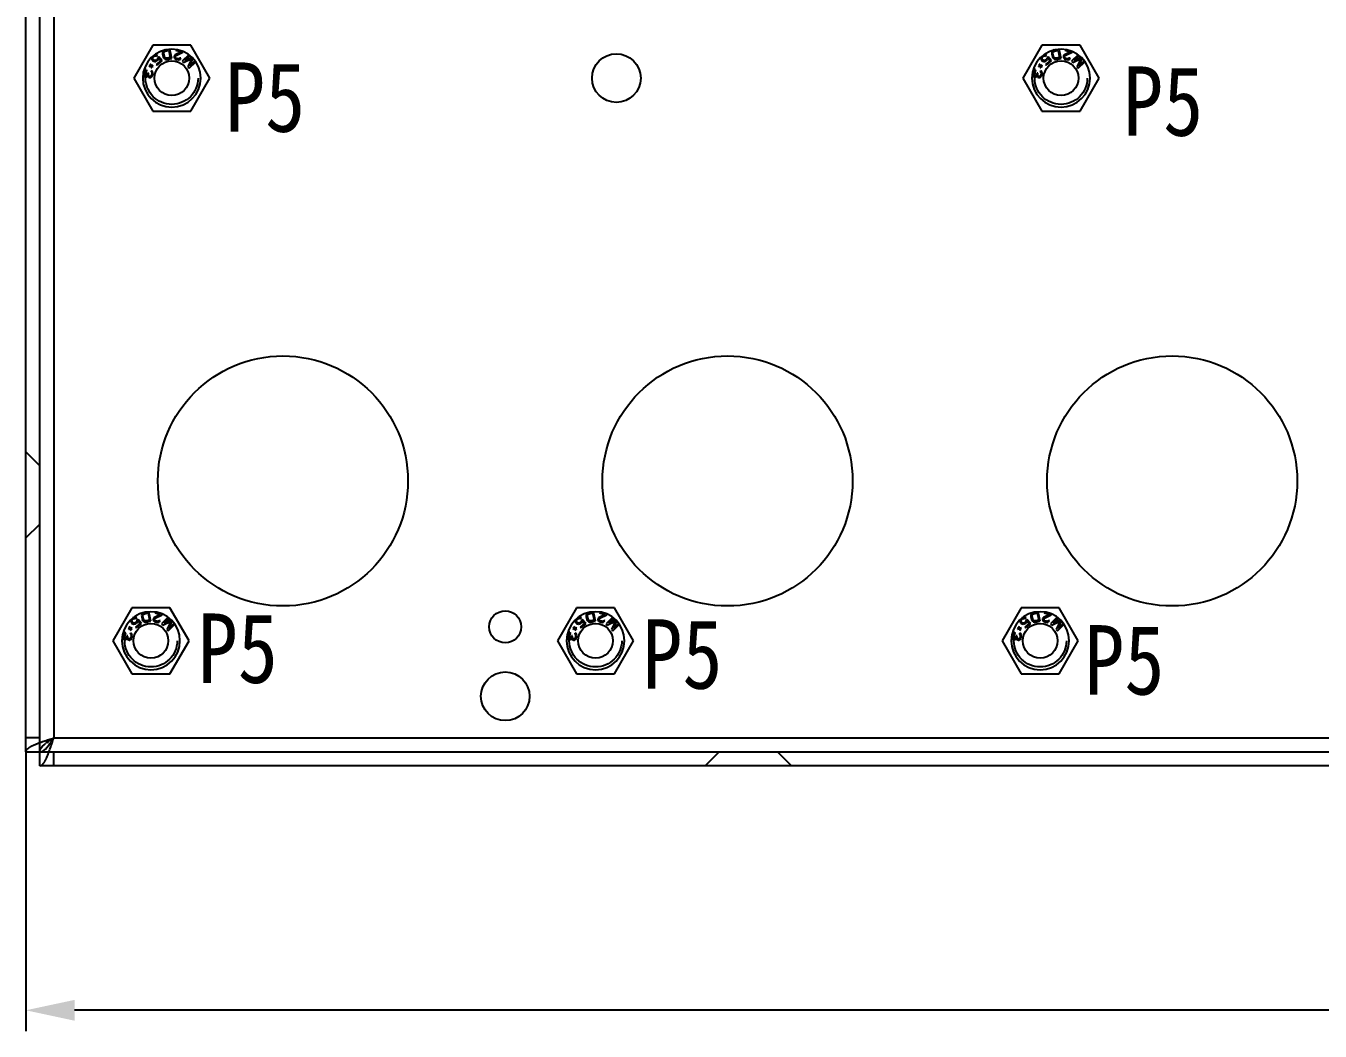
# Model space of a CAD drawing. Header units: millimetres. Extents: x 1262 to 3787, y 0 to 841.
# Drawn here: x 2748.2 to 2841.4, y 304.6 to 377 of the extents above; entities that cross this region are included whole.
import ezdxf

# ---------------------------------------------------------------- set-up
doc = ezdxf.new("R2010")
doc.units = ezdxf.units.MM
doc.header["$LTSCALE"] = 65.395
doc.header["$PDMODE"] = 3
doc.header["$PDSIZE"] = 8
doc.linetypes.add('HIDDEN', pattern=[0.2, 0.1, -0.1])
doc.layers.get('0').update_dxf_attribs({"linetype": 'CONTINUOUS'})
doc.layers.get('Defpoints').update_dxf_attribs({"linetype": 'CONTINUOUS'})
doc.layers.add('02___PRT_ALL_AXES', color=7, linetype='CONTINUOUS')
doc.layers.add('DEFAULT_2', color=8, linetype='HIDDEN')
doc.styles.get("Standard").update_dxf_attribs({"font": 'txt', "width": 0.85})
doc.dimstyles.new('DIMSTYLE_1', dxfattribs={"dimtxt": 5, "dimasz": 3.5, "dimexe": 1.5, "dimexo": 1, "dimgap": 1.25, "dimtad": 1, "dimdsep": 46, "dimtxsty": 'Standard', "dimblk": '_FILLED', "dimblk1": '_FILLED', "dimblk2": '_FILLED', "dimcen": 0.09, "dimadec": 0, "dimazin": 0, "dimtp": 0.01, "dimtm": 0.01, "dimtfac": 1, "dimtofl": 0, "dimtmove": 0, "dimatfit": 3, "dimldrblk": '_FILLED', "dimfxl": 1, "dimtolj": 1, "dimarcsym": 0})

# ---------------------------------------------------------------- blocks, each defined once
blk = doc.blocks.new('_FILLED')
at = {"color": 0, "linetype": 'ByBlock'}
blk.add_solid([(0, 0), (-1, 0.214), (-1, -0.214)], dxfattribs=at)
blk = doc.blocks.new('*D4')
at = {"color": 0, "linetype": 'Continuous', "lineweight": -2, "transparency": 16777216}
for p, q in [((2748.21, 324.704), (2748.21, 304.6)), ((3162.21, 324.704), (3162.21, 304.6)), ((3158.71, 306.1), (2751.71, 306.1))]:
    blk.add_line(p, q, dxfattribs=at)
at = {"layer": 'Defpoints', "color": 0, "linetype": 'Continuous', "transparency": 16777216}
for p in [(2748.21, 325.704), (3162.21, 325.704), (2748.21, 306.1)]:
    blk.add_point(p, dxfattribs=at)
at = {"color": 0, "linetype": 'Continuous', "lineweight": -2, "transparency": 16777216, "xscale": 3.5, "yscale": 3.5, "zscale": 3.5, "rotation": 180}
blk.add_blockref('_FILLED', (2748.21, 306.1), dxfattribs=at)
at = {"color": 0, "linetype": 'Continuous', "lineweight": -2, "transparency": 16777216, "xscale": 3.5, "yscale": 3.5, "zscale": 3.5}
blk.add_blockref('_FILLED', (3162.21, 306.1), dxfattribs=at)
at = {"color": 0, "linetype": 'Continuous', "transparency": 16777216, "insert": (2955.21, 312.35), "char_height": 5, "width": 17, "attachment_point": 2}
blk.add_mtext('\\A1;*414', dxfattribs=at)

msp = doc.modelspace()

# ---------------------------------------------------------------- linework, layer by layer
at = {"color": 3, "linetype": 'Continuous'}
for p, q in [((2748.21, 324.704), (2748.21, 581.004)), ((3161.21, 323.704), (2749.21, 323.704))]:
    msp.add_line(p, q, dxfattribs=at)
at = {"color": 7, "linetype": 'Continuous'}
for p, q in [((2749.21, 323.704), (2749.21, 568.004)), ((2750.21, 567.004), (2750.21, 325.704)), ((2757.3, 374.73), (2757.272, 374.65)), ((2757.272, 374.65), (2757.276, 374.576)), ((2757.276, 374.576), (2757.301, 374.5)), ((2757.345, 374.786), (2757.3, 374.73)), ((2757.301, 374.5), (2757.339, 374.454)), ((2757.344, 374.631), (2757.358, 374.682)), ((2757.35, 374.578), (2757.344, 374.631)), ((2757.367, 374.535), (2757.35, 374.578)), ((2757.358, 374.682), (2757.394, 374.731)), ((2757.386, 374.512), (2757.367, 374.535)), ((2757.425, 374.486), (2757.386, 374.512)), ((2757.394, 374.731), (2757.461, 374.787)), ((2757.48, 374.879), (2757.416, 374.845)), ((2757.476, 374.471), (2757.425, 374.486)), ((2757.461, 374.787), (2757.516, 374.812)), ((2757.529, 374.475), (2757.476, 374.471)), ((2757.565, 374.891), (2757.48, 374.879)), ((2757.516, 374.812), (2757.569, 374.817)), ((2757.583, 374.501), (2757.529, 374.475)), ((2757.636, 374.873), (2757.565, 374.891)), ((2757.569, 374.817), (2757.629, 374.79)), ((2757.651, 374.557), (2757.583, 374.501)), ((2757.629, 374.79), (2757.697, 374.845)), ((2757.631, 374.444), (2757.698, 374.499)), ((2757.697, 374.845), (2757.636, 374.873)), ((2757.687, 374.605), (2757.651, 374.557)), ((2757.703, 374.677), (2757.687, 374.605)), ((2757.698, 374.499), (2757.745, 374.557)), ((2757.782, 374.742), (2757.703, 374.677)), ((2757.745, 374.557), (2757.773, 374.638)), ((2757.773, 374.638), (2757.925, 374.454)), ((2758.028, 374.443), (2757.782, 374.742)), ((2758.059, 375.096), (2758.043, 375.032)), ((2758.043, 375.032), (2758.044, 374.956)), ((2758.044, 374.956), (2758.09, 374.737)), ((2758.104, 375.166), (2758.059, 375.096)), ((2758.09, 374.737), (2758.12, 374.667)), ((2758.155, 375.207), (2758.104, 375.166)), ((2758.12, 374.667), (2758.16, 374.615)), ((2758.13, 374.974), (2758.132, 375.035)), ((2758.176, 374.755), (2758.13, 374.974)), ((2758.132, 375.035), (2758.151, 375.085)), ((2758.151, 375.085), (2758.188, 375.123)), ((2758.219, 375.235), (2758.155, 375.207)), ((2758.16, 374.615), (2758.23, 374.569)), ((2758.202, 374.7), (2758.176, 374.755)), ((2758.188, 375.123), (2758.242, 375.15)), ((2758.24, 374.662), (2758.202, 374.7)), ((2758.23, 374.569), (2758.293, 374.552)), ((2758.289, 374.642), (2758.24, 374.662)), ((2758.242, 375.15), (2758.499, 375.203)), ((2758.349, 374.639), (2758.289, 374.642)), ((2758.293, 374.552), (2758.367, 374.552)), ((2758.606, 374.693), (2758.349, 374.639)), ((2758.367, 374.552), (2758.71, 374.624)), ((2758.499, 375.203), (2758.606, 374.693)), ((2758.71, 374.624), (2758.57, 375.289)), ((2758.88, 374.77), (2758.878, 374.709)), ((2758.878, 374.709), (2758.918, 374.636)), ((2758.888, 374.799), (2758.88, 374.77)), ((2758.919, 374.852), (2758.888, 374.799)), ((2758.918, 374.636), (2758.966, 374.591)), ((2758.959, 374.887), (2758.919, 374.852)), ((2759.399, 375.103), (2758.959, 374.887)), ((2758.965, 374.746), (2758.973, 374.775)), ((2758.98, 374.695), (2758.965, 374.746)), ((2758.966, 374.591), (2759.046, 374.553)), ((2758.973, 374.775), (2759.017, 374.824)), ((2759.014, 374.655), (2758.98, 374.695)), ((2759.022, 375.27), (2759.006, 375.214)), ((2759.006, 375.214), (2759.399, 375.103)), ((2759.081, 374.621), (2759.014, 374.655)), ((2759.017, 374.824), (2759.511, 375.072)), ((2759.046, 374.553), (2759.102, 374.537)), ((2759.137, 374.605), (2759.081, 374.621)), ((2759.102, 374.537), (2759.205, 374.524)), ((2759.211, 374.599), (2759.137, 374.605)), ((2759.205, 374.524), (2759.269, 374.536)), ((2759.261, 374.616), (2759.211, 374.599)), ((2759.301, 374.651), (2759.261, 374.616)), ((2759.269, 374.536), (2759.341, 374.578)), ((2759.371, 374.631), (2759.301, 374.651)), ((2759.341, 374.578), (2759.371, 374.631)), ((2759.945, 374.89), (2759.464, 374.423)), ((2759.511, 375.072), (2759.527, 375.127)), ((2759.555, 374.329), (2760.156, 374.607)), ((2760.015, 374.836), (2759.631, 374.464)), ((2760.168, 374.701), (2759.631, 374.464)), ((2760.156, 374.607), (2759.86, 374.015)), ((2759.997, 374.087), (2760.25, 374.617)), ((2760.381, 374.459), (2759.997, 374.087)), ((2821.3, 374.73), (2821.272, 374.65)), ((2821.272, 374.65), (2821.276, 374.576)), ((2821.276, 374.576), (2821.301, 374.5)), ((2821.345, 374.786), (2821.3, 374.73)), ((2821.301, 374.5), (2821.339, 374.454)), ((2821.344, 374.631), (2821.358, 374.682)), ((2821.35, 374.578), (2821.344, 374.631)), ((2821.367, 374.535), (2821.35, 374.578)), ((2821.358, 374.682), (2821.394, 374.731)), ((2821.386, 374.512), (2821.367, 374.535)), ((2821.425, 374.486), (2821.386, 374.512)), ((2821.394, 374.731), (2821.461, 374.787)), ((2821.48, 374.879), (2821.416, 374.845)), ((2821.476, 374.471), (2821.425, 374.486)), ((2821.461, 374.787), (2821.516, 374.812)), ((2821.529, 374.475), (2821.476, 374.471)), ((2821.565, 374.891), (2821.48, 374.879)), ((2821.516, 374.812), (2821.569, 374.817)), ((2821.583, 374.501), (2821.529, 374.475)), ((2821.636, 374.873), (2821.565, 374.891)), ((2821.569, 374.817), (2821.629, 374.79)), ((2821.651, 374.557), (2821.583, 374.501)), ((2821.629, 374.79), (2821.697, 374.845)), ((2821.631, 374.444), (2821.698, 374.499)), ((2821.697, 374.845), (2821.636, 374.873)), ((2821.687, 374.605), (2821.651, 374.557)), ((2821.703, 374.677), (2821.687, 374.605)), ((2821.698, 374.499), (2821.745, 374.557)), ((2821.782, 374.742), (2821.703, 374.677)), ((2821.745, 374.557), (2821.773, 374.638)), ((2821.773, 374.638), (2821.925, 374.454)), ((2822.028, 374.443), (2821.782, 374.742)), ((2822.059, 375.096), (2822.043, 375.032)), ((2822.043, 375.032), (2822.044, 374.956)), ((2822.044, 374.956), (2822.09, 374.737)), ((2822.104, 375.166), (2822.059, 375.096)), ((2822.09, 374.737), (2822.12, 374.667)), ((2822.155, 375.207), (2822.104, 375.166)), ((2822.12, 374.667), (2822.16, 374.615)), ((2822.13, 374.974), (2822.132, 375.035)), ((2822.176, 374.755), (2822.13, 374.974)), ((2822.132, 375.035), (2822.151, 375.085)), ((2822.151, 375.085), (2822.188, 375.123)), ((2822.219, 375.235), (2822.155, 375.207)), ((2822.16, 374.615), (2822.23, 374.569)), ((2822.202, 374.7), (2822.176, 374.755)), ((2822.188, 375.123), (2822.242, 375.15)), ((2822.24, 374.662), (2822.202, 374.7)), ((2822.23, 374.569), (2822.293, 374.552)), ((2822.289, 374.642), (2822.24, 374.662)), ((2822.242, 375.15), (2822.499, 375.203)), ((2822.349, 374.639), (2822.289, 374.642)), ((2822.293, 374.552), (2822.367, 374.552)), ((2822.606, 374.693), (2822.349, 374.639)), ((2822.367, 374.552), (2822.71, 374.624)), ((2822.499, 375.203), (2822.606, 374.693)), ((2822.71, 374.624), (2822.57, 375.289)), ((2822.88, 374.77), (2822.878, 374.709)), ((2822.878, 374.709), (2822.918, 374.636)), ((2822.888, 374.799), (2822.88, 374.77)), ((2822.919, 374.852), (2822.888, 374.799)), ((2822.918, 374.636), (2822.966, 374.591)), ((2822.959, 374.887), (2822.919, 374.852)), ((2823.399, 375.103), (2822.959, 374.887)), ((2822.965, 374.746), (2822.973, 374.775)), ((2822.98, 374.695), (2822.965, 374.746)), ((2822.966, 374.591), (2823.046, 374.553)), ((2822.973, 374.775), (2823.017, 374.824)), ((2823.014, 374.655), (2822.98, 374.695)), ((2823.022, 375.27), (2823.006, 375.214)), ((2823.006, 375.214), (2823.399, 375.103)), ((2823.081, 374.621), (2823.014, 374.655)), ((2823.017, 374.824), (2823.511, 375.072)), ((2823.046, 374.553), (2823.102, 374.537)), ((2823.137, 374.605), (2823.081, 374.621)), ((2823.102, 374.537), (2823.205, 374.524)), ((2823.211, 374.599), (2823.137, 374.605)), ((2823.205, 374.524), (2823.269, 374.536)), ((2823.261, 374.616), (2823.211, 374.599)), ((2823.301, 374.651), (2823.261, 374.616)), ((2823.269, 374.536), (2823.341, 374.578)), ((2823.371, 374.631), (2823.301, 374.651)), ((2823.341, 374.578), (2823.371, 374.631)), ((2823.945, 374.89), (2823.464, 374.423)), ((2823.511, 375.072), (2823.527, 375.127)), ((2823.555, 374.329), (2824.156, 374.607)), ((2824.015, 374.836), (2823.631, 374.464)), ((2824.168, 374.701), (2823.631, 374.464)), ((2824.156, 374.607), (2823.86, 374.015)), ((2823.997, 374.087), (2824.25, 374.617)), ((2824.381, 374.459), (2823.997, 374.087)), ((2756.646, 373.535), (2756.65, 373.479)), ((2756.694, 373.708), (2756.67, 373.657)), ((2756.734, 373.759), (2756.694, 373.708)), ((2756.722, 373.539), (2756.738, 373.625)), ((2756.723, 373.465), (2756.722, 373.539)), ((2756.771, 373.797), (2756.734, 373.759)), ((2756.738, 373.625), (2756.767, 373.694)), ((2756.767, 373.694), (2756.787, 373.72)), ((2756.821, 373.817), (2756.771, 373.797)), ((2756.787, 373.72), (2756.822, 373.743)), ((2756.867, 373.823), (2756.821, 373.817)), ((2756.822, 373.743), (2756.854, 373.751)), ((2756.854, 373.751), (2756.867, 373.823)), ((2756.984, 373.563), (2756.973, 373.506)), ((2757.043, 373.552), (2756.984, 373.563)), ((2757.032, 373.495), (2757.043, 373.552)), ((2757.185, 374.088), (2757.084, 374.062)), ((2757.084, 374.062), (2757.09, 374.042)), ((2757.09, 374.042), (2757.211, 374.073)), ((2757.11, 374.165), (2757.095, 374.14)), ((2757.095, 374.14), (2757.185, 374.088)), ((2757.2, 374.113), (2757.11, 374.165)), ((2757.193, 374.218), (2757.173, 374.213)), ((2757.173, 374.213), (2757.2, 374.113)), ((2757.226, 374.098), (2757.193, 374.218)), ((2757.211, 374.073), (2757.244, 373.952)), ((2757.23, 373.739), (2757.217, 373.667)), ((2757.217, 373.667), (2757.255, 373.63)), ((2757.347, 374.128), (2757.226, 374.098)), ((2757.286, 373.713), (2757.23, 373.739)), ((2757.264, 373.957), (2757.237, 374.058)), ((2757.237, 374.058), (2757.327, 374.005)), ((2757.244, 373.952), (2757.264, 373.957)), ((2757.251, 374.083), (2757.353, 374.108)), ((2757.342, 374.03), (2757.251, 374.083)), ((2757.255, 373.63), (2757.276, 373.582)), ((2757.276, 373.582), (2757.277, 373.507)), ((2757.334, 373.645), (2757.286, 373.713)), ((2757.327, 374.005), (2757.342, 374.03)), ((2757.352, 373.582), (2757.334, 373.645)), ((2757.339, 374.454), (2757.409, 374.415)), ((2757.353, 374.108), (2757.347, 374.128)), ((2757.347, 373.479), (2757.352, 373.582)), ((2757.409, 374.415), (2757.48, 374.397)), ((2757.48, 374.397), (2757.565, 374.409)), ((2757.565, 374.409), (2757.631, 374.444)), ((2757.925, 374.454), (2757.598, 374.185)), ((2757.598, 374.185), (2757.646, 374.128)), ((2757.646, 374.128), (2758.028, 374.443)), ((2759.464, 374.423), (2759.555, 374.329)), ((2759.86, 374.015), (2759.951, 373.921)), ((2759.951, 373.921), (2760.432, 374.388)), ((2820.646, 373.535), (2820.65, 373.479)), ((2820.694, 373.708), (2820.67, 373.657)), ((2820.734, 373.759), (2820.694, 373.708)), ((2820.722, 373.539), (2820.738, 373.625)), ((2820.723, 373.465), (2820.722, 373.539)), ((2820.771, 373.797), (2820.734, 373.759)), ((2820.738, 373.625), (2820.767, 373.694)), ((2820.767, 373.694), (2820.787, 373.72)), ((2820.821, 373.817), (2820.771, 373.797)), ((2820.787, 373.72), (2820.822, 373.743)), ((2820.867, 373.823), (2820.821, 373.817)), ((2820.822, 373.743), (2820.854, 373.751)), ((2820.854, 373.751), (2820.867, 373.823)), ((2820.984, 373.563), (2820.973, 373.506)), ((2821.043, 373.552), (2820.984, 373.563)), ((2821.032, 373.495), (2821.043, 373.552)), ((2821.185, 374.088), (2821.084, 374.062)), ((2821.084, 374.062), (2821.09, 374.042)), ((2821.09, 374.042), (2821.211, 374.073)), ((2821.11, 374.165), (2821.095, 374.14)), ((2821.095, 374.14), (2821.185, 374.088)), ((2821.2, 374.113), (2821.11, 374.165)), ((2821.193, 374.218), (2821.173, 374.213)), ((2821.173, 374.213), (2821.2, 374.113)), ((2821.226, 374.098), (2821.193, 374.218)), ((2821.211, 374.073), (2821.244, 373.952)), ((2821.23, 373.739), (2821.217, 373.667)), ((2821.217, 373.667), (2821.255, 373.63)), ((2821.347, 374.128), (2821.226, 374.098)), ((2821.286, 373.713), (2821.23, 373.739)), ((2821.237, 374.058), (2821.327, 374.005)), ((2821.264, 373.957), (2821.237, 374.058)), ((2821.244, 373.952), (2821.264, 373.957)), ((2821.251, 374.083), (2821.353, 374.108)), ((2821.342, 374.03), (2821.251, 374.083)), ((2821.255, 373.63), (2821.276, 373.582)), ((2821.276, 373.582), (2821.277, 373.507)), ((2821.334, 373.645), (2821.286, 373.713)), ((2821.327, 374.005), (2821.342, 374.03)), ((2821.352, 373.582), (2821.334, 373.645)), ((2821.339, 374.454), (2821.409, 374.415)), ((2821.353, 374.108), (2821.347, 374.128)), ((2821.347, 373.479), (2821.352, 373.582)), ((2821.409, 374.415), (2821.48, 374.397)), ((2821.48, 374.397), (2821.565, 374.409)), ((2821.565, 374.409), (2821.631, 374.444)), ((2821.925, 374.454), (2821.598, 374.185)), ((2821.598, 374.185), (2821.646, 374.128)), ((2821.646, 374.128), (2822.028, 374.443)), ((2823.464, 374.423), (2823.555, 374.329)), ((2823.86, 374.015), (2823.951, 373.921)), ((2823.951, 373.921), (2824.432, 374.388)), ((2756.65, 373.479), (2756.668, 373.416)), ((2756.668, 373.416), (2756.689, 373.367)), ((2756.689, 373.367), (2756.728, 373.33)), ((2756.732, 373.433), (2756.723, 373.465)), ((2756.728, 373.33), (2756.769, 373.307)), ((2756.756, 373.399), (2756.732, 373.433)), ((2756.782, 373.379), (2756.756, 373.399)), ((2756.769, 373.307), (2756.827, 373.296)), ((2756.841, 373.368), (2756.782, 373.379)), ((2756.827, 373.296), (2756.888, 373.299)), ((2756.905, 373.385), (2756.841, 373.368)), ((2756.888, 373.299), (2756.938, 373.32)), ((2756.942, 373.423), (2756.905, 373.385)), ((2756.938, 373.32), (2756.981, 373.386)), ((2756.973, 373.506), (2756.942, 373.423)), ((2756.981, 373.386), (2757.014, 373.32)), ((2757.014, 373.32), (2757.052, 373.283)), ((2757.045, 373.403), (2757.032, 373.495)), ((2757.069, 373.369), (2757.045, 373.403)), ((2757.052, 373.283), (2757.108, 373.257)), ((2757.122, 373.329), (2757.069, 373.369)), ((2757.108, 373.257), (2757.137, 373.252)), ((2757.151, 373.323), (2757.122, 373.329)), ((2757.137, 373.252), (2757.198, 373.255)), ((2757.2, 373.344), (2757.151, 373.323)), ((2757.198, 373.255), (2757.268, 373.301)), ((2757.238, 373.381), (2757.2, 373.344)), ((2757.266, 373.45), (2757.238, 373.381)), ((2757.277, 373.507), (2757.266, 373.45)), ((2757.268, 373.301), (2757.308, 373.353)), ((2757.308, 373.353), (2757.342, 373.45)), ((2757.342, 373.45), (2757.347, 373.479)), ((2820.65, 373.479), (2820.668, 373.416)), ((2820.668, 373.416), (2820.689, 373.367)), ((2820.689, 373.367), (2820.728, 373.33)), ((2820.732, 373.433), (2820.723, 373.465)), ((2820.728, 373.33), (2820.769, 373.307)), ((2820.756, 373.399), (2820.732, 373.433)), ((2820.782, 373.379), (2820.756, 373.399)), ((2820.769, 373.307), (2820.827, 373.296)), ((2820.841, 373.368), (2820.782, 373.379)), ((2820.827, 373.296), (2820.888, 373.299)), ((2820.905, 373.385), (2820.841, 373.368)), ((2820.888, 373.299), (2820.938, 373.32)), ((2820.942, 373.423), (2820.905, 373.385)), ((2820.938, 373.32), (2820.981, 373.386)), ((2820.973, 373.506), (2820.942, 373.423)), ((2820.981, 373.386), (2821.014, 373.32)), ((2821.014, 373.32), (2821.052, 373.283)), ((2821.045, 373.403), (2821.032, 373.495)), ((2821.069, 373.369), (2821.045, 373.403)), ((2821.052, 373.283), (2821.108, 373.257)), ((2821.122, 373.329), (2821.069, 373.369)), ((2821.108, 373.257), (2821.137, 373.252)), ((2821.151, 373.323), (2821.122, 373.329)), ((2821.137, 373.252), (2821.198, 373.255)), ((2821.2, 373.344), (2821.151, 373.323)), ((2821.198, 373.255), (2821.268, 373.301)), ((2821.238, 373.381), (2821.2, 373.344)), ((2821.266, 373.45), (2821.238, 373.381)), ((2821.277, 373.507), (2821.266, 373.45)), ((2821.268, 373.301), (2821.308, 373.353)), ((2821.308, 373.353), (2821.342, 373.45)), ((2821.342, 373.45), (2821.347, 373.479)), ((2756.559, 334.596), (2756.543, 334.532)), ((2756.543, 334.532), (2756.544, 334.456)), ((2756.544, 334.456), (2756.59, 334.237)), ((2756.604, 334.666), (2756.559, 334.596)), ((2756.655, 334.707), (2756.604, 334.666)), ((2756.63, 334.474), (2756.632, 334.535)), ((2756.676, 334.255), (2756.63, 334.474)), ((2756.632, 334.535), (2756.651, 334.585)), ((2756.651, 334.585), (2756.688, 334.623)), ((2756.719, 334.735), (2756.655, 334.707)), ((2756.688, 334.623), (2756.742, 334.65)), ((2756.742, 334.65), (2756.999, 334.703)), ((2756.999, 334.703), (2757.106, 334.193)), ((2757.21, 334.124), (2757.07, 334.789)), ((2757.899, 334.603), (2757.459, 334.387)), ((2757.522, 334.77), (2757.506, 334.714)), ((2757.506, 334.714), (2757.899, 334.603)), ((2757.517, 334.324), (2758.011, 334.572)), ((2758.011, 334.572), (2758.027, 334.627)), ((2788.559, 334.596), (2788.543, 334.532)), ((2788.543, 334.532), (2788.544, 334.456)), ((2788.544, 334.456), (2788.59, 334.237)), ((2788.604, 334.666), (2788.559, 334.596)), ((2788.655, 334.707), (2788.604, 334.666)), ((2788.63, 334.474), (2788.632, 334.535)), ((2788.676, 334.255), (2788.63, 334.474)), ((2788.632, 334.535), (2788.651, 334.585)), ((2788.651, 334.585), (2788.688, 334.623)), ((2788.719, 334.735), (2788.655, 334.707)), ((2788.688, 334.623), (2788.742, 334.65)), ((2788.742, 334.65), (2788.999, 334.703)), ((2788.999, 334.703), (2789.106, 334.193)), ((2789.21, 334.124), (2789.07, 334.789)), ((2789.899, 334.603), (2789.459, 334.387)), ((2789.522, 334.77), (2789.506, 334.714)), ((2789.506, 334.714), (2789.899, 334.603)), ((2789.517, 334.324), (2790.011, 334.572)), ((2790.011, 334.572), (2790.027, 334.627)), ((2820.559, 334.596), (2820.543, 334.532)), ((2820.543, 334.532), (2820.544, 334.456)), ((2820.544, 334.456), (2820.59, 334.237)), ((2820.604, 334.666), (2820.559, 334.596)), ((2820.655, 334.707), (2820.604, 334.666)), ((2820.63, 334.474), (2820.632, 334.535)), ((2820.676, 334.255), (2820.63, 334.474)), ((2820.632, 334.535), (2820.651, 334.585)), ((2820.651, 334.585), (2820.688, 334.623)), ((2820.719, 334.735), (2820.655, 334.707)), ((2820.688, 334.623), (2820.742, 334.65)), ((2820.742, 334.65), (2820.999, 334.703)), ((2820.999, 334.703), (2821.106, 334.193)), ((2821.21, 334.124), (2821.07, 334.789)), ((2821.899, 334.603), (2821.459, 334.387)), ((2821.522, 334.77), (2821.506, 334.714)), ((2821.506, 334.714), (2821.899, 334.603)), ((2821.517, 334.324), (2822.011, 334.572)), ((2822.011, 334.572), (2822.027, 334.627)), ((2755.685, 333.588), (2755.584, 333.562)), ((2755.584, 333.562), (2755.59, 333.542)), ((2755.59, 333.542), (2755.711, 333.573)), ((2755.61, 333.665), (2755.595, 333.64)), ((2755.595, 333.64), (2755.685, 333.588)), ((2755.7, 333.613), (2755.61, 333.665)), ((2755.693, 333.718), (2755.673, 333.713)), ((2755.673, 333.713), (2755.7, 333.613)), ((2755.726, 333.598), (2755.693, 333.718)), ((2755.711, 333.573), (2755.744, 333.452)), ((2755.847, 333.628), (2755.726, 333.598)), ((2755.737, 333.558), (2755.827, 333.505)), ((2755.764, 333.457), (2755.737, 333.558)), ((2755.751, 333.583), (2755.853, 333.608)), ((2755.842, 333.53), (2755.751, 333.583)), ((2755.8, 334.23), (2755.772, 334.15)), ((2755.772, 334.15), (2755.776, 334.076)), ((2755.776, 334.076), (2755.801, 334)), ((2755.845, 334.286), (2755.8, 334.23)), ((2755.801, 334), (2755.839, 333.954)), ((2755.827, 333.505), (2755.842, 333.53)), ((2755.839, 333.954), (2755.909, 333.915)), ((2755.844, 334.131), (2755.858, 334.182)), ((2755.85, 334.078), (2755.844, 334.131)), ((2755.853, 333.608), (2755.847, 333.628)), ((2755.867, 334.035), (2755.85, 334.078)), ((2755.858, 334.182), (2755.894, 334.231)), ((2755.886, 334.012), (2755.867, 334.035)), ((2755.925, 333.986), (2755.886, 334.012)), ((2755.894, 334.231), (2755.961, 334.287)), ((2755.909, 333.915), (2755.98, 333.897)), ((2755.98, 334.379), (2755.916, 334.345)), ((2755.976, 333.971), (2755.925, 333.986)), ((2755.961, 334.287), (2756.016, 334.312)), ((2756.029, 333.975), (2755.976, 333.971)), ((2756.065, 334.391), (2755.98, 334.379)), ((2755.98, 333.897), (2756.065, 333.909)), ((2756.016, 334.312), (2756.069, 334.317)), ((2756.083, 334.001), (2756.029, 333.975)), ((2756.136, 334.373), (2756.065, 334.391)), ((2756.065, 333.909), (2756.131, 333.944)), ((2756.069, 334.317), (2756.129, 334.29)), ((2756.151, 334.057), (2756.083, 334.001)), ((2756.425, 333.954), (2756.098, 333.685)), ((2756.098, 333.685), (2756.146, 333.628)), ((2756.129, 334.29), (2756.197, 334.345)), ((2756.131, 333.944), (2756.198, 333.999)), ((2756.197, 334.345), (2756.136, 334.373)), ((2756.146, 333.628), (2756.528, 333.943)), ((2756.187, 334.105), (2756.151, 334.057)), ((2756.203, 334.177), (2756.187, 334.105)), ((2756.198, 333.999), (2756.245, 334.057)), ((2756.282, 334.242), (2756.203, 334.177)), ((2756.245, 334.057), (2756.273, 334.138)), ((2756.273, 334.138), (2756.425, 333.954)), ((2756.528, 333.943), (2756.282, 334.242)), ((2756.59, 334.237), (2756.62, 334.167)), ((2756.62, 334.167), (2756.66, 334.115)), ((2756.66, 334.115), (2756.73, 334.069)), ((2756.702, 334.2), (2756.676, 334.255)), ((2756.74, 334.162), (2756.702, 334.2)), ((2756.73, 334.069), (2756.793, 334.052)), ((2756.789, 334.142), (2756.74, 334.162)), ((2756.849, 334.139), (2756.789, 334.142)), ((2756.793, 334.052), (2756.867, 334.052)), ((2757.106, 334.193), (2756.849, 334.139)), ((2756.867, 334.052), (2757.21, 334.124)), ((2757.38, 334.27), (2757.378, 334.209)), ((2757.378, 334.209), (2757.418, 334.136)), ((2757.388, 334.299), (2757.38, 334.27)), ((2757.419, 334.352), (2757.388, 334.299)), ((2757.418, 334.136), (2757.466, 334.091)), ((2757.459, 334.387), (2757.419, 334.352)), ((2757.465, 334.246), (2757.473, 334.275)), ((2757.48, 334.195), (2757.465, 334.246)), ((2757.466, 334.091), (2757.546, 334.053)), ((2757.473, 334.275), (2757.517, 334.324)), ((2757.514, 334.155), (2757.48, 334.195)), ((2757.581, 334.121), (2757.514, 334.155)), ((2757.546, 334.053), (2757.602, 334.037)), ((2757.637, 334.105), (2757.581, 334.121)), ((2757.602, 334.037), (2757.705, 334.024)), ((2757.711, 334.099), (2757.637, 334.105)), ((2757.705, 334.024), (2757.769, 334.036)), ((2757.761, 334.116), (2757.711, 334.099)), ((2757.801, 334.151), (2757.761, 334.116)), ((2757.769, 334.036), (2757.841, 334.078)), ((2757.871, 334.131), (2757.801, 334.151)), ((2757.841, 334.078), (2757.871, 334.131)), ((2758.445, 334.39), (2757.964, 333.923)), ((2757.964, 333.923), (2758.055, 333.829)), ((2758.055, 333.829), (2758.656, 334.107)), ((2758.515, 334.336), (2758.131, 333.964)), ((2758.668, 334.201), (2758.131, 333.964)), ((2758.656, 334.107), (2758.36, 333.515)), ((2758.36, 333.515), (2758.451, 333.421)), ((2758.451, 333.421), (2758.932, 333.888)), ((2758.497, 333.587), (2758.75, 334.117)), ((2758.881, 333.959), (2758.497, 333.587)), ((2787.685, 333.588), (2787.584, 333.562)), ((2787.584, 333.562), (2787.59, 333.542)), ((2787.59, 333.542), (2787.711, 333.573)), ((2787.61, 333.665), (2787.595, 333.64)), ((2787.595, 333.64), (2787.685, 333.588)), ((2787.7, 333.613), (2787.61, 333.665)), ((2787.693, 333.718), (2787.673, 333.713)), ((2787.673, 333.713), (2787.7, 333.613)), ((2787.726, 333.598), (2787.693, 333.718)), ((2787.711, 333.573), (2787.744, 333.452)), ((2787.847, 333.628), (2787.726, 333.598)), ((2787.737, 333.558), (2787.827, 333.505)), ((2787.764, 333.457), (2787.737, 333.558)), ((2787.751, 333.583), (2787.853, 333.608)), ((2787.842, 333.53), (2787.751, 333.583)), ((2787.8, 334.23), (2787.772, 334.15)), ((2787.772, 334.15), (2787.776, 334.076)), ((2787.776, 334.076), (2787.801, 334)), ((2787.845, 334.286), (2787.8, 334.23)), ((2787.801, 334), (2787.839, 333.954)), ((2787.827, 333.505), (2787.842, 333.53)), ((2787.839, 333.954), (2787.909, 333.915)), ((2787.844, 334.131), (2787.858, 334.182)), ((2787.85, 334.078), (2787.844, 334.131)), ((2787.853, 333.608), (2787.847, 333.628)), ((2787.867, 334.035), (2787.85, 334.078)), ((2787.858, 334.182), (2787.894, 334.231)), ((2787.886, 334.012), (2787.867, 334.035)), ((2787.925, 333.986), (2787.886, 334.012)), ((2787.894, 334.231), (2787.961, 334.287)), ((2787.909, 333.915), (2787.98, 333.897)), ((2787.98, 334.379), (2787.916, 334.345)), ((2787.976, 333.971), (2787.925, 333.986)), ((2787.961, 334.287), (2788.016, 334.312)), ((2788.029, 333.975), (2787.976, 333.971)), ((2788.065, 334.391), (2787.98, 334.379)), ((2787.98, 333.897), (2788.065, 333.909)), ((2788.016, 334.312), (2788.069, 334.317)), ((2788.083, 334.001), (2788.029, 333.975)), ((2788.136, 334.373), (2788.065, 334.391)), ((2788.065, 333.909), (2788.131, 333.944)), ((2788.069, 334.317), (2788.129, 334.29)), ((2788.151, 334.057), (2788.083, 334.001)), ((2788.425, 333.954), (2788.098, 333.685)), ((2788.098, 333.685), (2788.146, 333.628)), ((2788.129, 334.29), (2788.197, 334.345)), ((2788.131, 333.944), (2788.198, 333.999)), ((2788.197, 334.345), (2788.136, 334.373)), ((2788.146, 333.628), (2788.528, 333.943)), ((2788.187, 334.105), (2788.151, 334.057)), ((2788.203, 334.177), (2788.187, 334.105)), ((2788.198, 333.999), (2788.245, 334.057)), ((2788.282, 334.242), (2788.203, 334.177)), ((2788.245, 334.057), (2788.273, 334.138)), ((2788.273, 334.138), (2788.425, 333.954)), ((2788.528, 333.943), (2788.282, 334.242)), ((2788.59, 334.237), (2788.62, 334.167)), ((2788.62, 334.167), (2788.66, 334.115)), ((2788.66, 334.115), (2788.73, 334.069)), ((2788.702, 334.2), (2788.676, 334.255)), ((2788.74, 334.162), (2788.702, 334.2)), ((2788.73, 334.069), (2788.793, 334.052)), ((2788.789, 334.142), (2788.74, 334.162)), ((2788.849, 334.139), (2788.789, 334.142)), ((2788.793, 334.052), (2788.867, 334.052)), ((2789.106, 334.193), (2788.849, 334.139)), ((2788.867, 334.052), (2789.21, 334.124)), ((2789.38, 334.27), (2789.378, 334.209)), ((2789.378, 334.209), (2789.418, 334.136)), ((2789.388, 334.299), (2789.38, 334.27)), ((2789.419, 334.352), (2789.388, 334.299)), ((2789.418, 334.136), (2789.466, 334.091)), ((2789.459, 334.387), (2789.419, 334.352)), ((2789.465, 334.246), (2789.473, 334.275)), ((2789.48, 334.195), (2789.465, 334.246)), ((2789.466, 334.091), (2789.546, 334.053)), ((2789.473, 334.275), (2789.517, 334.324)), ((2789.514, 334.155), (2789.48, 334.195)), ((2789.581, 334.121), (2789.514, 334.155)), ((2789.546, 334.053), (2789.602, 334.037)), ((2789.637, 334.105), (2789.581, 334.121)), ((2789.602, 334.037), (2789.705, 334.024)), ((2789.711, 334.099), (2789.637, 334.105)), ((2789.705, 334.024), (2789.769, 334.036)), ((2789.761, 334.116), (2789.711, 334.099)), ((2789.801, 334.151), (2789.761, 334.116)), ((2789.769, 334.036), (2789.841, 334.078)), ((2789.871, 334.131), (2789.801, 334.151)), ((2789.841, 334.078), (2789.871, 334.131)), ((2790.445, 334.39), (2789.964, 333.923)), ((2789.964, 333.923), (2790.055, 333.829)), ((2790.055, 333.829), (2790.656, 334.107)), ((2790.515, 334.336), (2790.131, 333.964)), ((2790.668, 334.201), (2790.131, 333.964)), ((2790.656, 334.107), (2790.36, 333.515)), ((2790.36, 333.515), (2790.451, 333.421)), ((2790.451, 333.421), (2790.932, 333.888)), ((2790.497, 333.587), (2790.75, 334.117)), ((2790.881, 333.959), (2790.497, 333.587)), ((2819.685, 333.588), (2819.584, 333.562)), ((2819.584, 333.562), (2819.59, 333.542)), ((2819.59, 333.542), (2819.711, 333.573)), ((2819.61, 333.665), (2819.595, 333.64)), ((2819.595, 333.64), (2819.685, 333.588)), ((2819.7, 333.613), (2819.61, 333.665)), ((2819.693, 333.718), (2819.673, 333.713)), ((2819.673, 333.713), (2819.7, 333.613)), ((2819.726, 333.598), (2819.693, 333.718)), ((2819.711, 333.573), (2819.744, 333.452)), ((2819.847, 333.628), (2819.726, 333.598)), ((2819.737, 333.558), (2819.827, 333.505)), ((2819.764, 333.457), (2819.737, 333.558)), ((2819.751, 333.583), (2819.853, 333.608)), ((2819.842, 333.53), (2819.751, 333.583)), ((2819.8, 334.23), (2819.772, 334.15)), ((2819.772, 334.15), (2819.776, 334.076)), ((2819.776, 334.076), (2819.801, 334)), ((2819.845, 334.286), (2819.8, 334.23)), ((2819.801, 334), (2819.839, 333.954)), ((2819.827, 333.505), (2819.842, 333.53)), ((2819.839, 333.954), (2819.909, 333.915)), ((2819.844, 334.131), (2819.858, 334.182)), ((2819.85, 334.078), (2819.844, 334.131)), ((2819.853, 333.608), (2819.847, 333.628)), ((2819.867, 334.035), (2819.85, 334.078)), ((2819.858, 334.182), (2819.894, 334.231)), ((2819.886, 334.012), (2819.867, 334.035)), ((2819.925, 333.986), (2819.886, 334.012)), ((2819.894, 334.231), (2819.961, 334.287)), ((2819.909, 333.915), (2819.98, 333.897)), ((2819.98, 334.379), (2819.916, 334.345)), ((2819.976, 333.971), (2819.925, 333.986)), ((2819.961, 334.287), (2820.016, 334.312)), ((2820.029, 333.975), (2819.976, 333.971)), ((2820.065, 334.391), (2819.98, 334.379)), ((2819.98, 333.897), (2820.065, 333.909)), ((2820.016, 334.312), (2820.069, 334.317)), ((2820.083, 334.001), (2820.029, 333.975)), ((2820.136, 334.373), (2820.065, 334.391)), ((2820.065, 333.909), (2820.131, 333.944)), ((2820.069, 334.317), (2820.129, 334.29)), ((2820.151, 334.057), (2820.083, 334.001)), ((2820.425, 333.954), (2820.098, 333.685)), ((2820.098, 333.685), (2820.146, 333.628)), ((2820.129, 334.29), (2820.197, 334.345)), ((2820.131, 333.944), (2820.198, 333.999)), ((2820.197, 334.345), (2820.136, 334.373)), ((2820.146, 333.628), (2820.528, 333.943)), ((2820.187, 334.105), (2820.151, 334.057)), ((2820.203, 334.177), (2820.187, 334.105)), ((2820.198, 333.999), (2820.245, 334.057)), ((2820.282, 334.242), (2820.203, 334.177)), ((2820.245, 334.057), (2820.273, 334.138)), ((2820.273, 334.138), (2820.425, 333.954)), ((2820.528, 333.943), (2820.282, 334.242)), ((2820.59, 334.237), (2820.62, 334.167)), ((2820.62, 334.167), (2820.66, 334.115)), ((2820.66, 334.115), (2820.73, 334.069)), ((2820.702, 334.2), (2820.676, 334.255)), ((2820.74, 334.162), (2820.702, 334.2)), ((2820.73, 334.069), (2820.793, 334.052)), ((2820.789, 334.142), (2820.74, 334.162)), ((2820.849, 334.139), (2820.789, 334.142)), ((2820.793, 334.052), (2820.867, 334.052)), ((2821.106, 334.193), (2820.849, 334.139)), ((2820.867, 334.052), (2821.21, 334.124)), ((2821.38, 334.27), (2821.378, 334.209)), ((2821.378, 334.209), (2821.418, 334.136)), ((2821.388, 334.299), (2821.38, 334.27)), ((2821.419, 334.352), (2821.388, 334.299)), ((2821.418, 334.136), (2821.466, 334.091)), ((2821.459, 334.387), (2821.419, 334.352)), ((2821.465, 334.246), (2821.473, 334.275)), ((2821.48, 334.195), (2821.465, 334.246)), ((2821.466, 334.091), (2821.546, 334.053)), ((2821.473, 334.275), (2821.517, 334.324)), ((2821.514, 334.155), (2821.48, 334.195)), ((2821.581, 334.121), (2821.514, 334.155)), ((2821.546, 334.053), (2821.602, 334.037)), ((2821.637, 334.105), (2821.581, 334.121)), ((2821.602, 334.037), (2821.705, 334.024)), ((2821.711, 334.099), (2821.637, 334.105)), ((2821.705, 334.024), (2821.769, 334.036)), ((2821.761, 334.116), (2821.711, 334.099)), ((2821.801, 334.151), (2821.761, 334.116)), ((2821.769, 334.036), (2821.841, 334.078)), ((2821.871, 334.131), (2821.801, 334.151)), ((2821.841, 334.078), (2821.871, 334.131)), ((2822.445, 334.39), (2821.964, 333.923)), ((2821.964, 333.923), (2822.055, 333.829)), ((2822.055, 333.829), (2822.656, 334.107)), ((2822.515, 334.336), (2822.131, 333.964)), ((2822.668, 334.201), (2822.131, 333.964)), ((2822.656, 334.107), (2822.36, 333.515)), ((2822.36, 333.515), (2822.451, 333.421)), ((2822.451, 333.421), (2822.932, 333.888)), ((2822.497, 333.587), (2822.75, 334.117)), ((2822.881, 333.959), (2822.497, 333.587)), ((2755.146, 333.035), (2755.15, 332.979)), ((2755.15, 332.979), (2755.168, 332.916)), ((2755.168, 332.916), (2755.189, 332.867)), ((2755.194, 333.208), (2755.17, 333.157)), ((2755.189, 332.867), (2755.228, 332.83)), ((2755.234, 333.259), (2755.194, 333.208)), ((2755.222, 333.039), (2755.238, 333.125)), ((2755.223, 332.965), (2755.222, 333.039)), ((2755.232, 332.933), (2755.223, 332.965)), ((2755.228, 332.83), (2755.269, 332.807)), ((2755.256, 332.899), (2755.232, 332.933)), ((2755.271, 333.297), (2755.234, 333.259)), ((2755.238, 333.125), (2755.267, 333.194)), ((2755.282, 332.879), (2755.256, 332.899)), ((2755.267, 333.194), (2755.287, 333.22)), ((2755.269, 332.807), (2755.327, 332.796)), ((2755.321, 333.317), (2755.271, 333.297)), ((2755.341, 332.868), (2755.282, 332.879)), ((2755.287, 333.22), (2755.322, 333.243)), ((2755.367, 333.323), (2755.321, 333.317)), ((2755.322, 333.243), (2755.354, 333.251)), ((2755.327, 332.796), (2755.388, 332.799)), ((2755.405, 332.885), (2755.341, 332.868)), ((2755.354, 333.251), (2755.367, 333.323)), ((2755.388, 332.799), (2755.438, 332.82)), ((2755.442, 332.923), (2755.405, 332.885)), ((2755.438, 332.82), (2755.481, 332.886)), ((2755.473, 333.006), (2755.442, 332.923)), ((2755.484, 333.063), (2755.473, 333.006)), ((2755.481, 332.886), (2755.514, 332.82)), ((2755.543, 333.052), (2755.484, 333.063)), ((2755.514, 332.82), (2755.552, 332.783)), ((2755.532, 332.995), (2755.543, 333.052)), ((2755.545, 332.903), (2755.532, 332.995)), ((2755.569, 332.869), (2755.545, 332.903)), ((2755.552, 332.783), (2755.608, 332.757)), ((2755.622, 332.829), (2755.569, 332.869)), ((2755.608, 332.757), (2755.637, 332.752)), ((2755.651, 332.823), (2755.622, 332.829)), ((2755.637, 332.752), (2755.698, 332.755)), ((2755.7, 332.844), (2755.651, 332.823)), ((2755.698, 332.755), (2755.768, 332.801)), ((2755.738, 332.881), (2755.7, 332.844)), ((2755.73, 333.239), (2755.717, 333.167)), ((2755.717, 333.167), (2755.755, 333.13)), ((2755.786, 333.213), (2755.73, 333.239)), ((2755.766, 332.95), (2755.738, 332.881)), ((2755.744, 333.452), (2755.764, 333.457)), ((2755.755, 333.13), (2755.776, 333.082)), ((2755.777, 333.007), (2755.766, 332.95)), ((2755.768, 332.801), (2755.808, 332.853)), ((2755.776, 333.082), (2755.777, 333.007)), ((2755.834, 333.145), (2755.786, 333.213)), ((2755.808, 332.853), (2755.842, 332.95)), ((2755.852, 333.082), (2755.834, 333.145)), ((2755.842, 332.95), (2755.847, 332.979)), ((2755.847, 332.979), (2755.852, 333.082)), ((2787.146, 333.035), (2787.15, 332.979)), ((2787.15, 332.979), (2787.168, 332.916)), ((2787.168, 332.916), (2787.189, 332.867)), ((2787.194, 333.208), (2787.17, 333.157)), ((2787.189, 332.867), (2787.228, 332.83)), ((2787.234, 333.259), (2787.194, 333.208)), ((2787.222, 333.039), (2787.238, 333.125)), ((2787.223, 332.965), (2787.222, 333.039)), ((2787.232, 332.933), (2787.223, 332.965)), ((2787.228, 332.83), (2787.269, 332.807)), ((2787.256, 332.899), (2787.232, 332.933)), ((2787.271, 333.297), (2787.234, 333.259)), ((2787.238, 333.125), (2787.267, 333.194)), ((2787.282, 332.879), (2787.256, 332.899)), ((2787.267, 333.194), (2787.287, 333.22)), ((2787.269, 332.807), (2787.327, 332.796)), ((2787.321, 333.317), (2787.271, 333.297)), ((2787.341, 332.868), (2787.282, 332.879)), ((2787.287, 333.22), (2787.322, 333.243)), ((2787.367, 333.323), (2787.321, 333.317)), ((2787.322, 333.243), (2787.354, 333.251)), ((2787.327, 332.796), (2787.388, 332.799)), ((2787.405, 332.885), (2787.341, 332.868)), ((2787.354, 333.251), (2787.367, 333.323)), ((2787.388, 332.799), (2787.438, 332.82)), ((2787.442, 332.923), (2787.405, 332.885)), ((2787.438, 332.82), (2787.481, 332.886)), ((2787.473, 333.006), (2787.442, 332.923)), ((2787.484, 333.063), (2787.473, 333.006)), ((2787.481, 332.886), (2787.514, 332.82)), ((2787.543, 333.052), (2787.484, 333.063)), ((2787.514, 332.82), (2787.552, 332.783)), ((2787.532, 332.995), (2787.543, 333.052)), ((2787.545, 332.903), (2787.532, 332.995)), ((2787.569, 332.869), (2787.545, 332.903)), ((2787.552, 332.783), (2787.608, 332.757)), ((2787.622, 332.829), (2787.569, 332.869)), ((2787.608, 332.757), (2787.637, 332.752)), ((2787.651, 332.823), (2787.622, 332.829)), ((2787.637, 332.752), (2787.698, 332.755)), ((2787.7, 332.844), (2787.651, 332.823)), ((2787.698, 332.755), (2787.768, 332.801)), ((2787.738, 332.881), (2787.7, 332.844)), ((2787.73, 333.239), (2787.717, 333.167)), ((2787.717, 333.167), (2787.755, 333.13)), ((2787.786, 333.213), (2787.73, 333.239)), ((2787.766, 332.95), (2787.738, 332.881)), ((2787.744, 333.452), (2787.764, 333.457)), ((2787.755, 333.13), (2787.776, 333.082)), ((2787.777, 333.007), (2787.766, 332.95)), ((2787.768, 332.801), (2787.808, 332.853)), ((2787.776, 333.082), (2787.777, 333.007)), ((2787.834, 333.145), (2787.786, 333.213)), ((2787.808, 332.853), (2787.842, 332.95)), ((2787.852, 333.082), (2787.834, 333.145)), ((2787.842, 332.95), (2787.847, 332.979)), ((2787.847, 332.979), (2787.852, 333.082)), ((2819.146, 333.035), (2819.15, 332.979)), ((2819.15, 332.979), (2819.168, 332.916)), ((2819.168, 332.916), (2819.189, 332.867)), ((2819.194, 333.208), (2819.17, 333.157)), ((2819.189, 332.867), (2819.228, 332.83)), ((2819.234, 333.259), (2819.194, 333.208)), ((2819.222, 333.039), (2819.238, 333.125)), ((2819.223, 332.965), (2819.222, 333.039)), ((2819.232, 332.933), (2819.223, 332.965)), ((2819.228, 332.83), (2819.269, 332.807)), ((2819.256, 332.899), (2819.232, 332.933)), ((2819.271, 333.297), (2819.234, 333.259)), ((2819.238, 333.125), (2819.267, 333.194)), ((2819.282, 332.879), (2819.256, 332.899)), ((2819.267, 333.194), (2819.287, 333.22)), ((2819.269, 332.807), (2819.327, 332.796)), ((2819.321, 333.317), (2819.271, 333.297)), ((2819.341, 332.868), (2819.282, 332.879)), ((2819.287, 333.22), (2819.322, 333.243)), ((2819.367, 333.323), (2819.321, 333.317)), ((2819.322, 333.243), (2819.354, 333.251)), ((2819.327, 332.796), (2819.388, 332.799)), ((2819.405, 332.885), (2819.341, 332.868)), ((2819.354, 333.251), (2819.367, 333.323)), ((2819.388, 332.799), (2819.438, 332.82)), ((2819.442, 332.923), (2819.405, 332.885)), ((2819.438, 332.82), (2819.481, 332.886)), ((2819.473, 333.006), (2819.442, 332.923)), ((2819.484, 333.063), (2819.473, 333.006)), ((2819.481, 332.886), (2819.514, 332.82)), ((2819.543, 333.052), (2819.484, 333.063)), ((2819.514, 332.82), (2819.552, 332.783)), ((2819.532, 332.995), (2819.543, 333.052)), ((2819.545, 332.903), (2819.532, 332.995)), ((2819.569, 332.869), (2819.545, 332.903)), ((2819.552, 332.783), (2819.608, 332.757)), ((2819.622, 332.829), (2819.569, 332.869)), ((2819.608, 332.757), (2819.637, 332.752)), ((2819.651, 332.823), (2819.622, 332.829)), ((2819.637, 332.752), (2819.698, 332.755)), ((2819.7, 332.844), (2819.651, 332.823)), ((2819.698, 332.755), (2819.768, 332.801)), ((2819.738, 332.881), (2819.7, 332.844)), ((2819.73, 333.239), (2819.717, 333.167)), ((2819.717, 333.167), (2819.755, 333.13)), ((2819.786, 333.213), (2819.73, 333.239)), ((2819.766, 332.95), (2819.738, 332.881)), ((2819.744, 333.452), (2819.764, 333.457)), ((2819.755, 333.13), (2819.776, 333.082)), ((2819.777, 333.007), (2819.766, 332.95)), ((2819.768, 332.801), (2819.808, 332.853)), ((2819.776, 333.082), (2819.777, 333.007)), ((2819.834, 333.145), (2819.786, 333.213)), ((2819.808, 332.853), (2819.842, 332.95)), ((2819.852, 333.082), (2819.834, 333.145)), ((2819.842, 332.95), (2819.847, 332.979)), ((2819.847, 332.979), (2819.852, 333.082)), ((2749.21, 325.704), (2748.21, 325.704)), ((2750.21, 325.704), (2951.426, 325.704)), ((2748.21, 324.704), (3162.21, 324.704)), ((2750.21, 323.704), (2750.21, 324.704))]:
    msp.add_line(p, q, dxfattribs=at)
for centre, radius, start, end in [((2758.71, 373.204), 2.09, 0, 180), ((2822.71, 373.204), 2.09, 0, 180), ((2757.21, 332.704), 2.09, 0, 180), ((2789.21, 332.704), 2.09, 0, 180), ((2821.21, 332.704), 2.09, 0, 180), ((2751.741, 322.606), 3.431, 126.30988, 127.76178), ((2747.112, 327.235), 3.431, 322.23822, 323.69012)]:
    msp.add_arc(centre, radius, start, end, dxfattribs=at)
for points in [[(2749.21, 324.704), (2749.21, 324.756), (2749.265, 325.013), (2749.48, 325.193), (2749.641, 325.318)], [(2749.21, 324.704), (2749.262, 324.704), (2749.519, 324.759), (2749.699, 324.973), (2749.824, 325.134)]]:
    msp.add_open_spline(points, degree=3, knots=[0, 0, 0, 0, 0.203696, 1, 1, 1, 1], dxfattribs=at)
for points in [[(2749.71, 325.37), (2749.871, 325.489), (2750.041, 325.596), (2750.21, 325.704)], [(2749.877, 325.204), (2749.995, 325.365), (2750.102, 325.535), (2750.21, 325.704)]]:
    msp.add_open_spline(points, degree=3, dxfattribs=at)
at = {"layer": '02___PRT_ALL_AXES', "color": 7, "linetype": 'Continuous'}
for centre, radius in [((2790.71, 373.204), 1.75), ((2758.71, 373.204), 1.25), ((2822.71, 373.204), 1.25), ((2766.71, 344.204), 9), ((2798.71, 344.204), 9), ((2830.71, 344.204), 9), ((2782.71, 333.704), 1.15), ((2757.21, 332.704), 1.25), ((2789.21, 332.704), 1.25), ((2821.21, 332.704), 1.25), ((2782.71, 328.704), 1.75)]:
    msp.add_circle(centre, radius, dxfattribs=at)
for centre in [(2758.71, 373.204), (2822.71, 373.204), (2757.21, 332.704), (2789.21, 332.704), (2821.21, 332.704)]:
    msp.add_arc(centre, 2.09, 180, 0, dxfattribs=at)
at = {"layer": 'DEFAULT_2', "color": 8, "linetype": 'HIDDEN'}
for p, q in [((2757.339, 375.579), (2755.968, 373.204)), ((2760.081, 375.579), (2757.339, 375.579)), ((2761.452, 373.204), (2760.081, 375.579)), ((2821.339, 375.579), (2819.968, 373.204)), ((2824.081, 375.579), (2821.339, 375.579)), ((2825.452, 373.204), (2824.081, 375.579)), ((2755.968, 373.204), (2757.339, 370.829)), ((2760.081, 370.829), (2761.452, 373.204)), ((2819.968, 373.204), (2821.339, 370.829)), ((2824.081, 370.829), (2825.452, 373.204)), ((2757.339, 370.829), (2760.081, 370.829)), ((2821.339, 370.829), (2824.081, 370.829)), ((2748.21, 346.304), (2749.21, 345.304)), ((2748.21, 340.104), (2749.21, 341.104)), ((2755.839, 335.079), (2754.468, 332.704)), ((2758.581, 335.079), (2755.839, 335.079)), ((2759.952, 332.704), (2758.581, 335.079)), ((2787.839, 335.079), (2786.468, 332.704)), ((2790.581, 335.079), (2787.839, 335.079)), ((2791.952, 332.704), (2790.581, 335.079)), ((2819.839, 335.079), (2818.468, 332.704)), ((2822.581, 335.079), (2819.839, 335.079)), ((2823.952, 332.704), (2822.581, 335.079)), ((2754.468, 332.704), (2755.839, 330.329)), ((2758.581, 330.329), (2759.952, 332.704)), ((2786.468, 332.704), (2787.839, 330.329)), ((2790.581, 330.329), (2791.952, 332.704)), ((2818.468, 332.704), (2819.839, 330.329)), ((2822.581, 330.329), (2823.952, 332.704)), ((2755.839, 330.329), (2758.581, 330.329)), ((2787.839, 330.329), (2790.581, 330.329)), ((2819.839, 330.329), (2822.581, 330.329)), ((2797.11, 323.704), (2798.11, 324.704)), ((2803.31, 323.704), (2802.31, 324.704))]:
    msp.add_line(p, q, dxfattribs=at)
for centre in [(2758.71, 373.204), (2822.71, 373.204), (2757.21, 332.704), (2789.21, 332.704), (2821.21, 332.704)]:
    msp.add_circle(centre, 1.89, dxfattribs=at)
for points in [[(2748.21, 324.704), (2748.21, 324.801), (2748.41, 325.03), (2749.088, 325.346), (2749.734, 325.552), (2750.21, 325.704)], [(2749.21, 323.704), (2749.308, 323.704), (2749.536, 323.904), (2749.852, 324.582), (2750.058, 325.227), (2750.21, 325.704)]]:
    msp.add_open_spline(points, degree=3, knots=[0, 0, 0, 0, 0.127703, 0.345982, 1, 1, 1, 1], dxfattribs=at)

# ---------------------------------------------------------------- texts
at = {"color": 2, "linetype": 'Continuous', "char_height": 5, "width": 8.5, "attachment_point": 1, "line_spacing_factor": 0.9}
for insert in [(2762.538, 374.341), (2827.17, 374.053), (2760.567, 334.665), (2792.57, 334.25), (2824.38, 333.826)]:
    msp.add_mtext('P5', dxfattribs=dict(at, insert=insert))

# ---------------------------------------------------------------- dimensions: what is measured, and where the dimension line sits
at = {"color": 2, "linetype": 'Continuous'}
dim = msp.add_linear_dim(base=(2748.21, 306.1), p1=(3162.21, 325.704), p2=(2748.21, 325.704), angle=180, text='*<>', dimstyle='DIMSTYLE_1', dxfattribs=at)
dim.commit()
dim.dimension.update_dxf_attribs({"geometry": '*D4', "text_midpoint": (2955.21, 306.1), "dimtype": 160})

doc.saveas('drawing.dxf')
